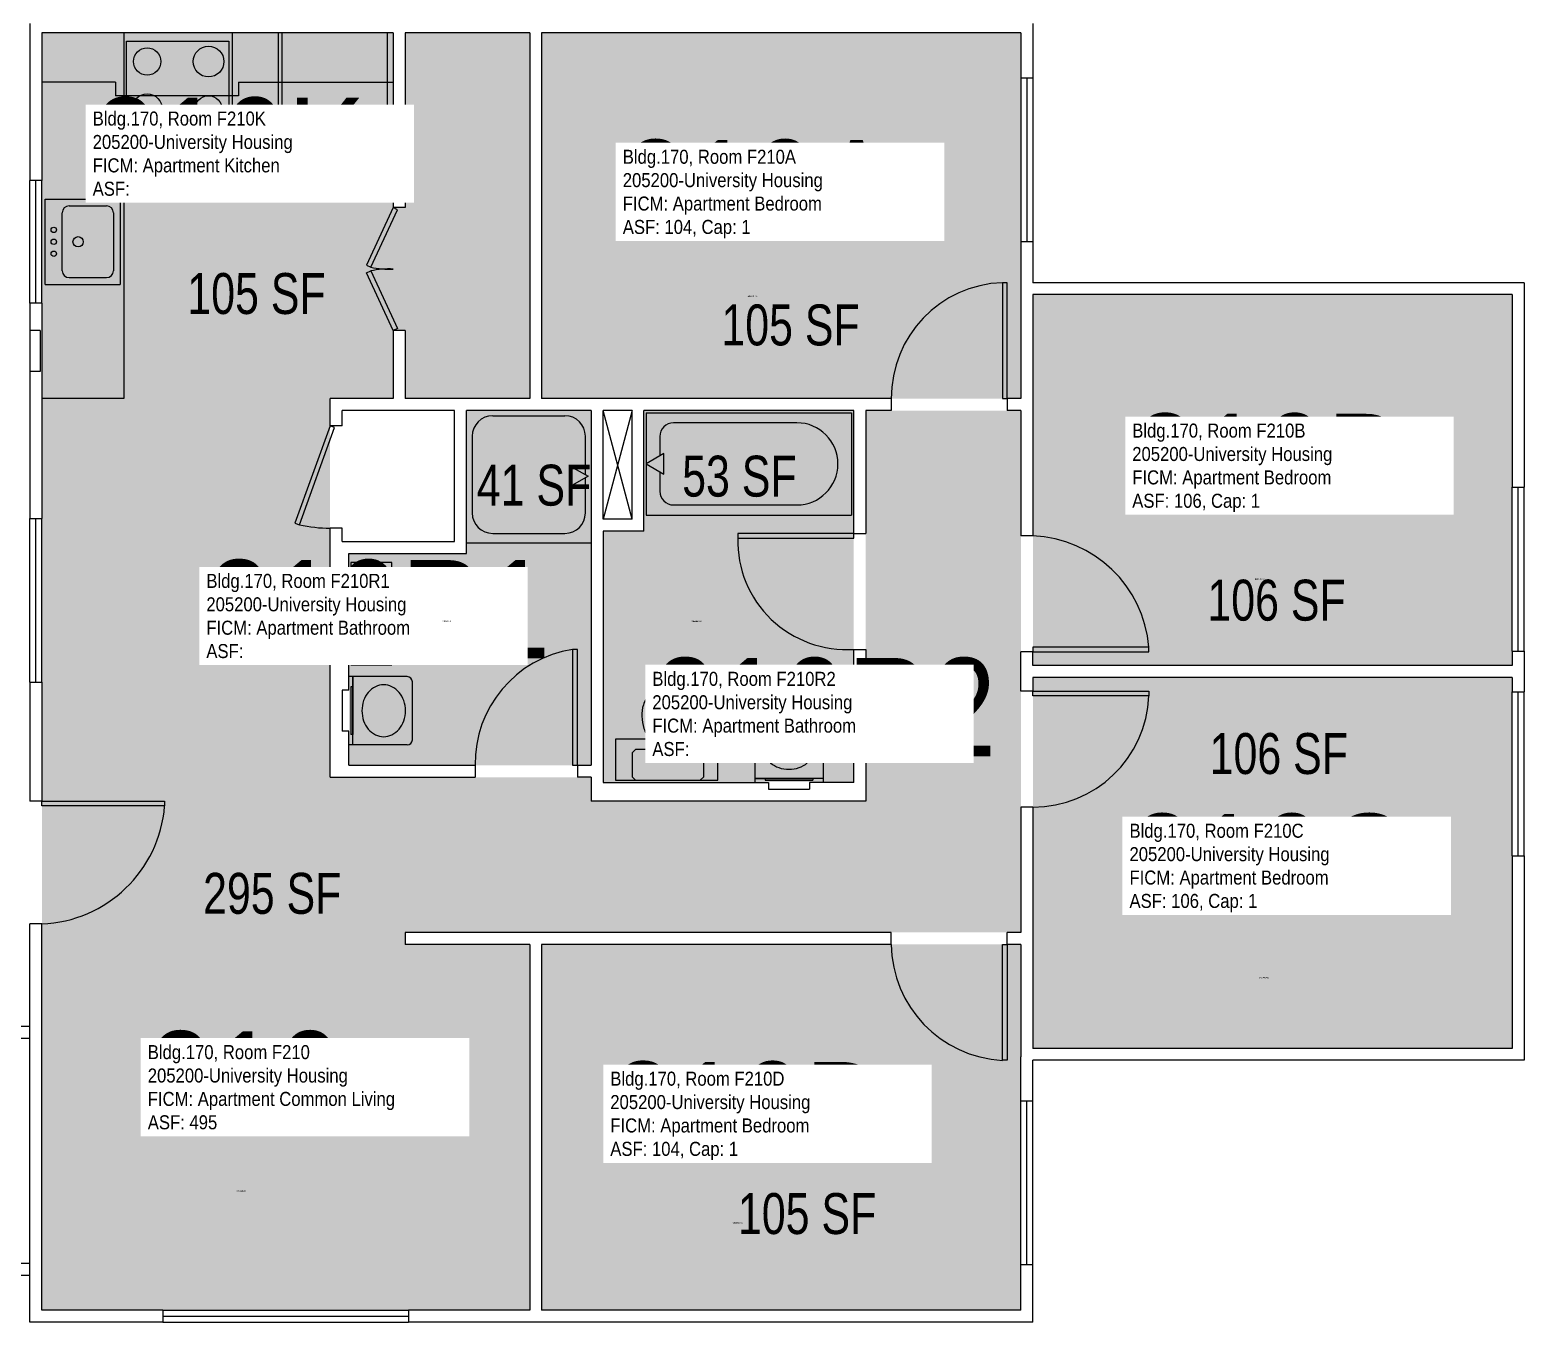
# Model space of a CAD drawing. Header units: inches. Extents: x -56 to 1185, y -144 to 3121.
# Drawn here: x 447.5 to 885.5, y -1.8 to 377.1 of the extents above; entities that cross this region are included whole.
import ezdxf
from ezdxf.enums import TextEntityAlignment as Align

# ---------------------------------------------------------------- set-up
doc = ezdxf.new("R2010")
doc.units = ezdxf.units.IN
doc.header["$LTSCALE"] = 10
doc.header["$MEASUREMENT"] = 0
for name, color, linetype in [('A-DOOR', 2, 'CONTINUOUS'), ('A-FLOR', 3, 'CONTINUOUS'), ('A-GLAZ', 1, 'CONTINUOUS'), ('A-IDEN-RNUM', 7, 'CONTINUOUS'), ('A-IDEN-SNUM', 4, 'CONTINUOUS'), ('A-IDEN-VNUM', 4, 'CONTINUOUS'), ('A-WALL', 5, 'CONTINUOUS'), ('AREA-TEXT', 3, 'CONTINUOUS'), ('P-SANR-FIXT', 2, 'CONTINUOUS'), ('Rooms-Category-Color', 7, 'CONTINUOUS'), ('Rooms-College-Color', 7, 'CONTINUOUS'), ('Rooms-Department-Color', 7, 'CONTINUOUS'), ('Rooms-Division-Color', 7, 'CONTINUOUS'), ('Rooms-Information', 7, 'CONTINUOUS')]:
    doc.layers.add(name, color=color, linetype=linetype)
doc.styles.add('CP_AREA', font='arial.ttf', dxfattribs={"height": 15})
doc.styles.add('CP_ROOMSNUMBER', font='arial.ttf', dxfattribs={"height": 1})
doc.styles.add('CP_ROOMVNUMBER', font='arial.ttf', dxfattribs={"width": 0.85, "height": 0.075})

msp = doc.modelspace()

# ---------------------------------------------------------------- hatches: boundary and pattern name
at = {"layer": 'Rooms-Category-Color', "true_color": 0x728ef3}
for points in [[(594.02, 376.24), (594.02, 268.99), (557.52, 268.99), (557.52, 288.99), (554.02, 288.99), (554.02, 268.99), (451.02, 268.99), (451.02, 376.24), (554.01, 376.24), (554.02, 324.99), (557.52, 324.99), (557.52, 376.24)], [(738.03, 268.99), (738.03, 376.24), (597.53, 376.24), (597.53, 268.99)], [(741.53, 190.74), (741.53, 299.49), (882.03, 299.49), (882.03, 190.74)], [(738.02, 265.49), (738.02, 112.49), (557.52, 112.49), (557.52, 108.99), (594.02, 108.99), (594.01, 1.74), (451.02, 1.74), (451.02, 268.99), (535.52, 268.99), (535.52, 157.99), (612.02, 157.99), (612.02, 150.98), (692.51, 150.98), (692.52, 265.49)], [(612.02, 265.49), (612.02, 161.49), (541.02, 161.48), (541.02, 223.61), (575.52, 223.61), (575.52, 265.49)], [(689.02, 265.49), (689.02, 156.6), (615.51, 156.48), (615.52, 230.11), (627.51, 230.11), (627.52, 265.49)], [(741.53, 78.49), (741.53, 187.24), (882.03, 187.24), (882.03, 78.49)], [(597.53, 108.99), (597.53, 1.74), (738.03, 1.74), (738.03, 108.99)]]:
    msp.add_hatch(color=171, dxfattribs=at).paths.add_polyline_path(points)
at = {"layer": 'Rooms-College-Color', "true_color": 0xadadad}
for points in [[(594.02, 376.24), (594.02, 268.99), (557.52, 268.99), (557.52, 288.99), (554.02, 288.99), (554.02, 268.99), (451.02, 268.99), (451.02, 376.24), (554.01, 376.24), (554.02, 324.99), (557.52, 324.99), (557.52, 376.24)], [(738.03, 268.99), (738.03, 376.24), (597.53, 376.24), (597.53, 268.99)], [(741.53, 190.74), (741.53, 299.49), (882.03, 299.49), (882.03, 190.74)], [(738.02, 265.49), (738.02, 112.49), (557.52, 112.49), (557.52, 108.99), (594.02, 108.99), (594.01, 1.74), (451.02, 1.74), (451.02, 268.99), (535.52, 268.99), (535.52, 157.99), (612.02, 157.99), (612.02, 150.98), (692.51, 150.98), (692.52, 265.49)], [(612.02, 265.49), (612.02, 161.49), (541.02, 161.48), (541.02, 223.61), (575.52, 223.61), (575.52, 265.49)], [(689.02, 265.49), (689.02, 156.6), (615.51, 156.48), (615.52, 230.11), (627.51, 230.11), (627.52, 265.49)], [(741.53, 78.49), (741.53, 187.24), (882.03, 187.24), (882.03, 78.49)], [(597.53, 108.99), (597.53, 1.74), (738.03, 1.74), (738.03, 108.99)]]:
    msp.add_hatch(color=253, dxfattribs=at).paths.add_polyline_path(points)
at = {"layer": 'Rooms-Department-Color', "true_color": 0x604aed}
for points in [[(594.02, 376.24), (594.02, 268.99), (557.52, 268.99), (557.52, 288.99), (554.02, 288.99), (554.02, 268.99), (451.02, 268.99), (451.02, 376.24), (554.01, 376.24), (554.02, 324.99), (557.52, 324.99), (557.52, 376.24)], [(738.03, 268.99), (738.03, 376.24), (597.53, 376.24), (597.53, 268.99)], [(741.53, 190.74), (741.53, 299.49), (882.03, 299.49), (882.03, 190.74)], [(738.02, 265.49), (738.02, 112.49), (557.52, 112.49), (557.52, 108.99), (594.02, 108.99), (594.01, 1.74), (451.02, 1.74), (451.02, 268.99), (535.52, 268.99), (535.52, 157.99), (612.02, 157.99), (612.02, 150.98), (692.51, 150.98), (692.52, 265.49)], [(612.02, 265.49), (612.02, 161.49), (541.02, 161.48), (541.02, 223.61), (575.52, 223.61), (575.52, 265.49)], [(689.02, 265.49), (689.02, 156.6), (615.51, 156.48), (615.52, 230.11), (627.51, 230.11), (627.52, 265.49)], [(741.53, 78.49), (741.53, 187.24), (882.03, 187.24), (882.03, 78.49)], [(597.53, 108.99), (597.53, 1.74), (738.03, 1.74), (738.03, 108.99)]]:
    msp.add_hatch(color=173, dxfattribs=at).paths.add_polyline_path(points)
at = {"layer": 'Rooms-Division-Color', "true_color": 0x604aed}
for points in [[(594.02, 376.24), (594.02, 268.99), (557.52, 268.99), (557.52, 288.99), (554.02, 288.99), (554.02, 268.99), (451.02, 268.99), (451.02, 376.24), (554.01, 376.24), (554.02, 324.99), (557.52, 324.99), (557.52, 376.24)], [(738.03, 268.99), (738.03, 376.24), (597.53, 376.24), (597.53, 268.99)], [(741.53, 190.74), (741.53, 299.49), (882.03, 299.49), (882.03, 190.74)], [(738.02, 265.49), (738.02, 112.49), (557.52, 112.49), (557.52, 108.99), (594.02, 108.99), (594.01, 1.74), (451.02, 1.74), (451.02, 268.99), (535.52, 268.99), (535.52, 157.99), (612.02, 157.99), (612.02, 150.98), (692.51, 150.98), (692.52, 265.49)], [(612.02, 265.49), (612.02, 161.49), (541.02, 161.48), (541.02, 223.61), (575.52, 223.61), (575.52, 265.49)], [(689.02, 265.49), (689.02, 156.6), (615.51, 156.48), (615.52, 230.11), (627.51, 230.11), (627.52, 265.49)], [(741.53, 78.49), (741.53, 187.24), (882.03, 187.24), (882.03, 78.49)], [(597.53, 108.99), (597.53, 1.74), (738.03, 1.74), (738.03, 108.99)]]:
    msp.add_hatch(color=173, dxfattribs=at).paths.add_polyline_path(points)

# ---------------------------------------------------------------- linework, layer by layer
at = {"layer": 'A-DOOR'}
for p, q in [((554.02, 324.99), (546.14, 308.14)), ((547.42, 307.54), (555.3, 324.39)), ((555.3, 324.39), (554.02, 324.99)), ((546.14, 308.14), (547.42, 307.54)), ((546.14, 305.83), (547.42, 306.43)), ((554.02, 288.99), (546.14, 305.83)), ((547.42, 306.43), (555.3, 289.58)), ((732.6, 302.99), (732.6, 268.99)), ((734.02, 302.99), (732.6, 302.99)), ((734.02, 268.99), (734.02, 302.99)), ((555.3, 289.58), (554.02, 288.99)), ((732.6, 268.99), (734.02, 268.99)), ((535.52, 260.99), (525.22, 232.51)), ((526.55, 232.03), (536.85, 260.5)), ((536.85, 260.5), (535.52, 260.99)), ((525.22, 232.51), (526.55, 232.03)), ((655.02, 229.49), (655.02, 228.07)), ((689.02, 229.49), (655.02, 229.49)), ((655.02, 228.07), (689.02, 228.07)), ((689.02, 228.07), (689.02, 229.49)), ((606.6, 195.49), (606.6, 161.49)), ((608.02, 195.49), (606.6, 195.49)), ((608.02, 161.49), (608.02, 195.49)), ((775.52, 196.15), (741.52, 196.15)), ((741.52, 196.15), (741.52, 194.74)), ((741.52, 194.74), (775.52, 194.74)), ((775.52, 194.74), (775.52, 196.15)), ((741.52, 183.24), (775.52, 183.24)), ((741.52, 181.82), (741.52, 183.24)), ((775.52, 181.82), (741.52, 181.82)), ((775.52, 183.24), (775.52, 181.82)), ((606.6, 161.49), (608.02, 161.49)), ((451.02, 150.99), (487.02, 150.99)), ((451.02, 149.57), (451.02, 150.99)), ((487.02, 149.57), (451.02, 149.57)), ((487.02, 150.99), (487.02, 149.57)), ((732.6, 74.99), (732.6, 108.99)), ((732.6, 108.99), (734.02, 108.99)), ((734.02, 108.99), (734.02, 74.99)), ((734.02, 74.99), (732.6, 74.99))]:
    msp.add_line(p, q, dxfattribs=at)
for centre, radius, start, end in [((552.85, 332.66), 25.7, 257.7951, 272.6003), ((552.85, 281.31), 25.7, 87.3997, 102.2049), ((733.78, 269.24), 33.77, 92.005, 180.4328), ((536.44, 277.52), 46.56, 257.7303, 268.8634), ((686.89, 227.3), 31.88, 178.6169, 273.8208), ((740.2, 193.33), 35.43, 4.5723, 87.8654), ((611.87, 162.04), 33.85, 98.9487, 180.9447), ((741.57, 183.21), 33.98, 269.9173, 357.6449), ((449.54, 152.55), 37.6, 272.2523, 355.4481), ((734.4, 109.32), 34.38, 180.5585, 267.0038)]:
    msp.add_arc(centre, radius, start, end, dxfattribs=at)
at = {"layer": 'A-FLOR'}
for p, q in [((624.02, 233.61), (615.52, 265.49)), ((624.02, 265.49), (615.52, 233.61))]:
    msp.add_line(p, q, dxfattribs=at)
at = {"layer": 'A-GLAZ'}
for p, q in [((738.02, 362.99), (738.02, 314.99)), ((739.77, 362.99), (739.77, 314.99)), ((741.52, 362.99), (741.52, 314.99)), ((447.52, 296.99), (447.52, 332.99)), ((449.27, 296.99), (449.27, 332.99)), ((451.02, 296.99), (451.02, 332.99)), ((882.02, 194.99), (882.02, 242.99)), ((883.77, 194.99), (883.77, 242.99)), ((885.52, 194.99), (885.52, 242.99)), ((447.52, 185.86), (447.52, 233.86)), ((449.27, 185.86), (449.27, 233.86)), ((451.02, 185.86), (451.02, 233.86)), ((882.02, 134.99), (882.02, 182.99)), ((883.77, 134.99), (883.77, 182.99)), ((885.52, 134.99), (885.52, 182.99)), ((738.02, 14.99), (738.02, 62.99)), ((739.77, 14.99), (739.77, 62.99)), ((741.52, 14.99), (741.52, 62.99)), ((486.52, 1.74), (558.52, 1.74)), ((486.52, -0.01), (558.52, -0.01)), ((486.52, -1.76), (558.52, -1.76))]:
    msp.add_line(p, q, dxfattribs=at)
at = {"layer": 'A-WALL'}
for p, q in [((447.52, 378.99), (447.52, 332.99)), ((741.52, 378.99), (741.52, 362.99)), ((554.02, 376.24), (451.02, 376.24)), ((451.02, 376.24), (451.02, 332.99)), ((554.02, 376.24), (554.02, 324.99)), ((594.02, 376.24), (557.52, 376.24)), ((557.52, 376.24), (557.52, 324.99)), ((594.02, 376.24), (594.02, 268.99)), ((738.02, 376.24), (597.52, 376.24)), ((597.52, 376.24), (597.52, 268.99)), ((738.02, 376.24), (738.02, 362.99)), ((741.52, 362.99), (738.02, 362.99)), ((451.02, 332.99), (447.52, 332.99)), ((557.52, 324.99), (554.02, 324.99)), ((741.52, 314.99), (738.02, 314.99)), ((738.02, 314.99), (738.02, 301.99)), ((741.52, 314.99), (741.52, 302.99)), ((738.02, 303.99), (738.02, 268.99)), ((885.52, 302.99), (741.52, 302.99)), ((885.52, 302.99), (885.52, 242.99)), ((882.02, 299.49), (741.52, 299.49)), ((741.52, 299.49), (741.52, 228.74)), ((882.02, 299.49), (882.02, 242.99)), ((451.02, 296.99), (447.52, 296.99)), ((447.52, 296.99), (447.52, 288.99)), ((451.02, 296.99), (451.02, 268.99)), ((447.52, 288.99), (447.52, 276.99)), ((450.52, 288.99), (447.52, 288.99)), ((450.52, 288.99), (450.52, 276.99)), ((557.52, 288.99), (554.02, 288.99)), ((554.02, 288.99), (554.02, 268.99)), ((557.52, 288.99), (557.52, 268.99)), ((447.52, 276.99), (447.52, 233.86)), ((450.52, 276.99), (447.52, 276.99)), ((451.02, 268.99), (451.02, 233.86)), ((535.52, 260.99), (535.52, 268.99)), ((554.02, 268.99), (535.52, 268.99)), ((594.02, 268.99), (557.52, 268.99)), ((700.02, 268.99), (597.52, 268.99)), ((700.02, 268.99), (700.02, 265.49)), ((734.02, 268.99), (734.02, 265.49)), ((738.02, 268.99), (734.02, 268.99)), ((539.02, 260.99), (539.02, 265.49)), ((572.02, 265.49), (539.02, 265.49)), ((572.02, 227.11), (572.02, 265.49)), ((575.52, 223.61), (575.52, 265.49)), ((612.02, 265.49), (575.52, 265.49)), ((612.02, 265.49), (612.02, 161.49)), ((615.52, 233.61), (615.52, 265.49)), ((624.02, 265.49), (615.52, 265.49)), ((624.02, 233.61), (624.02, 265.49)), ((627.52, 230.11), (627.52, 265.49)), ((689.02, 265.49), (627.52, 265.49)), ((689.02, 229.49), (689.02, 265.49)), ((692.52, 265.49), (692.52, 229.49)), ((700.02, 265.49), (692.52, 265.49)), ((738.02, 265.49), (734.02, 265.49)), ((738.02, 265.49), (738.02, 228.74)), ((539.02, 260.99), (535.52, 260.99)), ((882.02, 242.99), (885.52, 242.99)), ((447.52, 233.86), (451.02, 233.86)), ((624.02, 233.61), (615.52, 233.61)), ((539.02, 230.99), (535.52, 230.99)), ((535.52, 157.99), (535.52, 230.99)), ((539.02, 227.11), (539.02, 230.99)), ((615.52, 230.11), (615.52, 156.49)), ((627.52, 230.11), (615.52, 230.11)), ((689.02, 229.49), (692.52, 229.49)), ((741.52, 228.74), (738.02, 228.74)), ((539.02, 227.11), (572.02, 227.11)), ((541.02, 183.49), (541.02, 223.61)), ((541.02, 223.61), (575.52, 223.61)), ((689.02, 195.49), (692.52, 195.49)), ((689.02, 156.49), (689.02, 195.49)), ((692.52, 195.49), (692.52, 150.99)), ((741.52, 194.74), (738.02, 194.74)), ((738.02, 183.24), (738.02, 194.74)), ((741.52, 190.74), (741.52, 194.74)), ((882.02, 194.99), (882.02, 190.74)), ((882.02, 194.99), (885.52, 194.99)), ((885.52, 194.99), (885.52, 182.99)), ((882.02, 190.74), (741.52, 190.74)), ((447.52, 185.86), (451.02, 185.86)), ((447.52, 185.86), (447.52, 150.99)), ((451.02, 185.86), (451.02, 150.99)), ((741.52, 187.24), (741.52, 183.24)), ((882.02, 187.24), (741.52, 187.24)), ((882.02, 187.24), (882.02, 182.99)), ((541.02, 183.49), (539.02, 183.49)), ((539.02, 183.49), (539.02, 171.49)), ((741.52, 183.24), (738.02, 183.24)), ((882.02, 182.99), (885.52, 182.99)), ((541.02, 171.49), (539.02, 171.49)), ((541.02, 161.49), (541.02, 171.49)), ((535.52, 157.99), (578.02, 157.99)), ((541.02, 161.49), (578.02, 161.49)), ((578.02, 161.49), (578.02, 157.99)), ((608.02, 161.49), (612.02, 161.49)), ((608.02, 161.49), (608.02, 157.99)), ((612.02, 157.99), (608.02, 157.99)), ((612.02, 157.99), (612.02, 150.99)), ((615.52, 156.49), (664.02, 156.49)), ((664.02, 156.49), (664.02, 154.49)), ((664.02, 154.49), (676.02, 154.49)), ((689.02, 156.49), (676.02, 156.49)), ((676.02, 156.49), (676.02, 154.49)), ((451.02, 150.99), (447.52, 150.99)), ((692.52, 150.99), (612.02, 150.99)), ((741.52, 149.24), (738.02, 149.24)), ((738.02, 149.24), (738.02, 112.49)), ((741.52, 149.24), (741.52, 78.49)), ((882.02, 134.99), (882.02, 78.49)), ((882.02, 134.99), (885.52, 134.99)), ((885.52, 134.99), (885.52, 74.99)), ((447.52, -1.76), (447.52, 114.99)), ((451.02, 114.99), (447.52, 114.99)), ((451.02, 1.74), (451.02, 114.99)), ((557.52, 112.49), (557.52, 108.99)), ((700.02, 112.49), (557.52, 112.49)), ((700.02, 108.99), (700.02, 112.49)), ((738.02, 112.49), (734.02, 112.49)), ((734.02, 108.99), (734.02, 112.49)), ((594.02, 108.99), (557.52, 108.99)), ((594.02, 108.99), (594.02, 1.74)), ((597.52, 108.99), (597.52, 1.74)), ((700.02, 108.99), (597.52, 108.99)), ((738.02, 108.99), (734.02, 108.99)), ((738.02, 108.99), (738.02, 75.99)), ((415.52, 84.99), (447.52, 84.99)), ((415.52, 81.49), (447.52, 81.49)), ((738.02, 62.99), (738.02, 75.99)), ((882.02, 78.49), (741.52, 78.49)), ((741.52, 62.99), (741.52, 74.99)), ((885.52, 74.99), (741.52, 74.99)), ((741.52, 62.99), (738.02, 62.99)), ((381.52, 15.49), (447.52, 15.49)), ((738.02, 1.74), (738.02, 14.99)), ((741.52, 14.99), (738.02, 14.99)), ((741.52, -1.76), (741.52, 14.99)), ((381.52, 11.99), (447.52, 11.99)), ((486.52, 1.74), (451.02, 1.74)), ((486.52, 1.74), (486.52, -1.76)), ((558.52, 1.74), (558.52, -1.76)), ((594.02, 1.74), (558.52, 1.74)), ((738.02, 1.74), (597.52, 1.74)), ((486.52, -1.76), (447.52, -1.76)), ((741.52, -1.76), (558.52, -1.76))]:
    msp.add_line(p, q, dxfattribs=at)
at = {"layer": 'P-SANR-FIXT'}
for p, q in [((475.02, 376.24), (475.02, 268.99)), ((475.88, 347.82), (475.88, 373.82)), ((475.88, 373.82), (505.88, 373.82)), ((505.88, 373.82), (505.88, 347.82)), ((506.88, 352.24), (506.88, 376.24)), ((520.39, 352.24), (520.39, 376.24)), ((521.39, 376.24), (521.39, 348.74)), ((552.39, 376.24), (521.39, 376.24)), ((552.39, 348.74), (552.39, 376.24)), ((472.65, 361.82), (451.02, 361.82)), ((472.65, 361.82), (472.65, 357.82)), ((508.65, 361.82), (508.65, 357.82)), ((508.65, 361.82), (554.02, 361.82)), ((508.65, 357.82), (472.65, 357.82)), ((520.39, 352.24), (506.88, 352.24)), ((521.39, 350.99), (552.39, 350.99)), ((505.88, 347.82), (475.88, 347.82)), ((521.39, 348.74), (552.39, 348.74)), ((452.02, 302.48), (452.02, 327.48)), ((452.02, 327.48), (474.02, 327.48)), ((459.02, 325.48), (470.02, 325.48)), ((474.02, 327.48), (474.02, 302.48)), ((457.02, 306.48), (457.02, 323.48)), ((472.02, 323.48), (472.02, 306.48)), ((452.02, 302.48), (474.02, 302.48)), ((459.02, 304.48), (470.02, 304.48)), ((475.02, 268.99), (451.02, 268.99)), ((583.18, 263.99), (604.35, 263.99)), ((628.14, 264.86), (628.14, 234.86)), ((628.14, 264.86), (688.39, 264.86)), ((688.39, 264.86), (688.39, 234.86)), ((672.33, 261.91), (636.18, 261.91)), ((577.18, 257.99), (577.18, 235.49)), ((610.35, 246.68), (610.35, 257.99)), ((632.16, 257.89), (632.16, 252.18)), ((633.34, 252.86), (628.14, 249.86)), ((628.14, 249.86), (633.34, 246.86)), ((633.34, 246.86), (633.34, 252.86)), ((605.93, 249.24), (611.12, 246.24)), ((605.93, 243.24), (605.93, 249.24)), ((611.12, 246.24), (605.93, 243.24)), ((610.35, 235.49), (610.35, 245.79)), ((632.16, 247.54), (632.16, 241.83)), ((636.18, 237.81), (672.33, 237.81)), ((628.14, 234.86), (688.39, 234.86)), ((583.18, 229.49), (604.35, 229.49)), ((612.02, 226.61), (575.52, 226.61)), ((541.62, 220.99), (541.62, 190.99)), ((553.62, 220.99), (541.62, 220.99)), ((553.62, 190.99), (553.62, 220.99)), ((542.62, 216.49), (541.62, 215.49)), ((541.62, 215.49), (541.62, 196.49)), ((549.62, 216.49), (542.62, 216.49)), ((550.62, 215.49), (549.62, 216.49)), ((550.62, 211.99), (550.62, 215.49)), ((549.63, 208.54), (550.62, 211.99)), ((549.62, 203.49), (549.62, 208.43)), ((550.62, 199.99), (549.62, 203.49)), ((550.62, 196.66), (550.62, 199.99)), ((541.62, 196.49), (542.62, 195.49)), ((542.62, 195.49), (549.62, 195.49)), ((549.62, 195.49), (550.5, 196.36)), ((541.62, 190.99), (553.62, 190.99)), ((558.14, 187.49), (541.02, 187.49)), ((542.14, 184.49), (541.64, 184.49)), ((541.64, 184.49), (541.64, 170.49)), ((542.14, 187.49), (542.14, 170.49)), ((542.14, 167.49), (542.14, 187.49)), ((559.64, 168.99), (559.64, 185.99)), ((660.02, 173.61), (660.02, 156.49)), ((678.52, 175.11), (661.52, 175.11)), ((680.02, 173.61), (680.02, 156.49)), ((558.14, 167.49), (541.02, 167.49)), ((542.14, 170.49), (541.64, 170.49)), ((649.14, 169.11), (619.14, 169.11)), ((619.14, 169.11), (619.14, 157.11)), ((649.14, 157.11), (649.14, 169.11)), ((624.02, 164.94), (624.02, 158.11)), ((625.02, 166.11), (624.14, 165.23)), ((628.52, 166.11), (625.02, 166.11)), ((631.96, 165.13), (628.52, 166.11)), ((636.96, 165.11), (632.08, 165.11)), ((640.52, 166.11), (637.07, 165.13)), ((643.84, 166.11), (640.52, 166.11)), ((645.02, 165.11), (644.14, 165.99)), ((645.02, 158.11), (645.02, 165.11)), ((624.02, 158.11), (625.02, 157.11)), ((644.02, 157.11), (645.02, 158.11)), ((619.14, 157.11), (649.14, 157.11)), ((625.02, 157.11), (644.02, 157.11)), ((680.02, 157.61), (660.02, 157.61)), ((660.02, 157.61), (677.02, 157.61)), ((663.02, 157.61), (663.02, 157.11)), ((663.02, 157.11), (677.02, 157.11)), ((677.02, 157.61), (677.02, 157.11))]:
    msp.add_line(p, q, dxfattribs=at)
for centre, radius in [((499.88, 367.82), 4.5), ((481.88, 367.82), 4), ((481.88, 353.82), 4.5), ((499.88, 353.82), 4), ((454.52, 318.48), 0.791), ((454.52, 314.98), 0.791), ((461.64, 314.99), 1.5), ((454.52, 311.48), 0.791)]:
    msp.add_circle(centre, radius, dxfattribs=at)
for centre, radius, start, end in [((459.02, 323.48), 2, 90, 180), ((470.02, 323.48), 2, 0, 90), ((459.02, 306.48), 2, 180, 270), ((470.02, 306.48), 2, 270, 0), ((583.18, 257.99), 6, 90, 180), ((604.35, 257.99), 6, 0, 90), ((636.18, 257.89), 4.02, 90, 180), ((672.33, 249.86), 12.05, 270, 90), ((636.18, 241.83), 4.02, 180, 270), ((583.18, 235.49), 6, 180, 270), ((604.35, 235.49), 6, 270, 0), ((558.87, 205.27), 7.89, 129.4725, 153.2988), ((559.79, 204.16), 9.33, 108.8354, 129.4725), ((560.38, 202.41), 11.18, 90, 108.8354), ((560.95, 205.06), 8.55, 71.1646, 93.7754), ((560.4, 203.45), 10.24, 50.5275, 71.1646), ((561.9, 205.27), 7.89, 26.7012, 50.5275), ((550.04, 208.43), 0.418, 164.0546, 180), ((557.45, 205.99), 6.3, 153.2988, 180), ((557.45, 205.99), 6.3, 180, 206.7012), ((563.31, 205.99), 6.3, 0, 26.7012), ((563.31, 205.99), 6.3, 333.2988, 0), ((558.87, 206.7), 7.89, 206.7012, 230.5275), ((561.9, 206.7), 7.89, 309.4725, 333.2988), ((559.79, 207.81), 9.33, 230.5275, 251.1646), ((560.38, 209.56), 11.18, 251.1646, 270), ((560.38, 209.56), 11.18, 270, 288.8354), ((560.98, 207.81), 9.33, 288.8354, 309.4725), ((550.2, 196.66), 0.418, 315, 0), ((551.76, 178.61), 6.59, 116.1916, 139.8991), ((551.24, 179.67), 5.42, 90, 116.1916), ((551.24, 179.67), 5.42, 63.8084, 90), ((550.72, 178.61), 6.59, 40.1009, 63.8084), ((558.14, 185.99), 1.5, 0, 90), ((635.23, 177.39), 7.89, 116.7012, 140.5275), ((634.52, 178.81), 6.3, 90, 116.7012), ((634.52, 178.81), 6.3, 63.2988, 90), ((633.81, 177.39), 7.89, 39.4725, 63.2988), ((553.84, 177.49), 9, 160.7706, 180), ((552.57, 177.93), 7.65, 139.8991, 160.7706), ((549.91, 177.93), 7.65, 19.2294, 40.1009), ((548.64, 177.49), 9, 0, 19.2294), ((637.05, 175.89), 10.24, 140.5275, 161.1646), ((632.69, 176.47), 9.33, 18.8354, 39.4725), ((553.84, 177.49), 9, 180, 199.2294), ((548.64, 177.49), 9, 340.7706, 0), ((635.45, 176.44), 8.55, 161.1646, 183.7754), ((638.09, 175.88), 11.18, 180, 198.8354), ((630.94, 175.88), 11.18, 0, 18.8354), ((630.94, 175.88), 11.18, 341.1646, 0), ((552.57, 177.04), 7.65, 199.2294, 220.1009), ((551.76, 176.36), 6.59, 220.1009, 243.8084), ((550.72, 176.36), 6.59, 296.1916, 319.8991), ((549.91, 177.04), 7.65, 319.8991, 340.7706), ((636.34, 175.28), 9.33, 198.8354, 219.4725), ((632.69, 175.28), 9.33, 320.5275, 341.1646), ((661.52, 173.61), 1.5, 90, 180), ((668.89, 166.19), 6.59, 130.1009, 153.8084), ((669.57, 165.38), 7.65, 109.2294, 130.1009), ((670.02, 164.11), 9, 90, 109.2294), ((670.02, 164.11), 9, 70.7706, 90), ((670.46, 165.38), 7.65, 49.8991, 70.7706), ((671.14, 166.19), 6.59, 26.1916, 49.8991), ((678.52, 173.61), 1.5, 0, 90), ((551.24, 175.3), 5.42, 243.8084, 270), ((551.24, 175.3), 5.42, 270, 296.1916), ((558.14, 168.99), 1.5, 270, 0), ((635.23, 174.36), 7.89, 219.4725, 243.2988), ((634.52, 172.95), 6.3, 243.2988, 270), ((634.52, 172.95), 6.3, 270, 296.7012), ((633.81, 174.36), 7.89, 296.7012, 320.5275), ((667.84, 166.71), 5.42, 153.8084, 180), ((667.84, 166.71), 5.42, 180, 206.1916), ((672.2, 166.71), 5.42, 0, 26.1916), ((672.2, 166.71), 5.42, 333.8084, 0), ((624.44, 164.94), 0.418, 135, 180), ((632.08, 165.53), 0.418, 254.0546, 270), ((636.96, 165.53), 0.418, 270, 285.9454), ((643.84, 165.69), 0.418, 45, 90), ((668.89, 167.23), 6.59, 206.1916, 229.8991), ((669.57, 168.04), 7.65, 229.8991, 250.7706), ((670.46, 168.04), 7.65, 289.2294, 310.1009), ((671.14, 167.23), 6.59, 310.1009, 333.8084), ((670.02, 169.31), 9, 250.7706, 270), ((670.02, 169.31), 9, 270, 289.2294)]:
    msp.add_arc(centre, radius, start, end, dxfattribs=at)

# ---------------------------------------------------------------- texts
at = {"layer": 'A-IDEN-RNUM', "style": 'CP_ROOMSNUMBER'}
for s, rotation, p in [('0210-K0', 0.3482, (482.15, 341.82)), ('0210-A0', 0.236, (657.85, 298.84)), ('0210-B0', 0.2688, (806.64, 215.94)), ('0210-R1', 0.3482, (568.36, 203.57)), ('0210-R2', 0.3482, (641.45, 203.52)), ('0210-C0', 0.236, (807.88, 99.03)), ('0210-00', 0.2688, (508.1, 36.5)), ('0210-D0', 0.2688, (653.46, 27.1))]:
    msp.add_text(s, height=0.36, rotation=rotation, dxfattribs=at).set_placement(p)
at = {"layer": 'A-IDEN-SNUM', "style": 'CP_ROOMSNUMBER'}
for s, rotation, p in [('1700F210K0', 0.3482, (482.15, 341.82)), ('1700F210A0', 0.236, (657.85, 298.84)), ('1700F210B0', 0.2688, (806.64, 215.94)), ('1700F210R1', 0.3482, (568.36, 203.57)), ('1700F210R2', 0.3482, (641.45, 203.52)), ('1700F210C0', 0.236, (807.88, 99.03)), ('1700F21000', 0.2688, (508.1, 36.5)), ('1700F210D0', 0.2688, (653.46, 27.1))]:
    msp.add_text(s, height=0.36, rotation=rotation, dxfattribs=at).set_placement(p)
at = {"layer": 'A-IDEN-VNUM', "style": 'CP_ROOMVNUMBER', "width": 0.85}
for s, p in [('210K', (465.92, 328.42)), ('210A', (621.31, 316.04)), ('210B', (770.65, 235.75)), ('210R1', (499.24, 192.86)), ('210R2', (629.97, 164.15)), ('210C', (769.84, 118.43)), ('210', (482.07, 54.71)), ('210D', (617.65, 45.74))]:
    msp.add_text(s, height=28.8, dxfattribs=at).set_placement(p)
at = {"layer": 'AREA-TEXT', "style": 'CP_AREA', "width": 0.75}
for s, p in [('105 SF', (513.94, 299.81)), ('105 SF', (670.48, 290.6)), ('41 SF', (595.29, 243.63)), ('53 SF', (655.49, 246.27)), ('106 SF', (812.94, 209.91)), ('106 SF', (813.6, 164.94)), ('295 SF', (518.55, 123.95)), ('105 SF', (675.34, 30.06))]:
    msp.add_text(s, height=12, dxfattribs=at).set_placement(p, align=Align.MIDDLE_CENTER)

# ---------------------------------------------------------------- next in the draw order: texts
at = {"layer": 'Rooms-Information', "char_height": 4.1143, "width": 92.16, "attachment_point": 7, "style": 'CP_ROOMVNUMBER', "bg_fill": 3, "box_fill_scale": 1.5, "bg_fill_color": 256, "bg_fill_true_color": 13158600, "bg_fill_transparency": 0}
for s, insert in [('Bldg.170, Room F210K^M^J205200-University Housing^M^JFICM: Apartment Kitchen^M^JASF: ', (465.92, 328.42)), ('Bldg.170, Room F210A^M^J205200-University Housing^M^JFICM: Apartment Bedroom^M^JASF: 104, Cap: 1', (621.31, 316.04)), ('Bldg.170, Room F210B^M^J205200-University Housing^M^JFICM: Apartment Bedroom^M^JASF: 106, Cap: 1', (770.65, 235.75)), ('Bldg.170, Room F210R1^M^J205200-University Housing^M^JFICM: Apartment Bathroom^M^JASF: ', (499.24, 192.86)), ('Bldg.170, Room F210R2^M^J205200-University Housing^M^JFICM: Apartment Bathroom^M^JASF: ', (629.97, 164.15)), ('Bldg.170, Room F210C^M^J205200-University Housing^M^JFICM: Apartment Bedroom^M^JASF: 106, Cap: 1', (769.84, 118.43)), ('Bldg.170, Room F210^M^J205200-University Housing^M^JFICM: Apartment Common Living^M^JASF: 495', (482.07, 54.71)), ('Bldg.170, Room F210D^M^J205200-University Housing^M^JFICM: Apartment Bedroom^M^JASF: 104, Cap: 1', (617.65, 45.74))]:
    msp.add_mtext(s, dxfattribs=dict(at, insert=insert))

doc.saveas('drawing.dxf')
